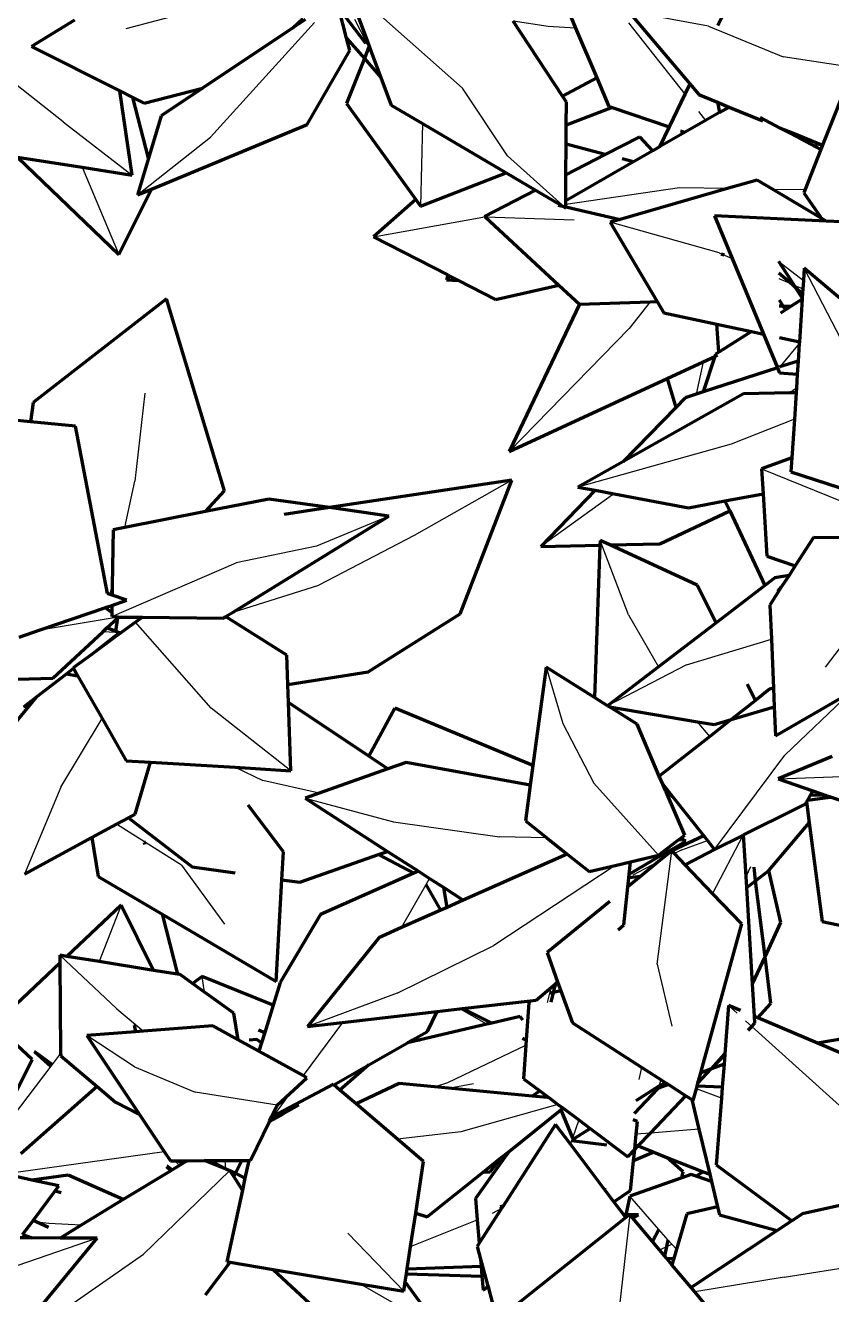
# Model space of a CAD drawing. Header units: millimetres. Extents: x 4307 to 31003, y 2809 to 20009.
# Drawn here: x 6958.9 to 7031.4, y 8027 to 8141 of the extents above; entities that cross this region are included whole.
import ezdxf

# ---------------------------------------------------------------- set-up
doc = ezdxf.new("R2010")
doc.units = ezdxf.units.MM
doc.layers.add('ProfileEdges', color=7, linetype='Continuous')

msp = doc.modelspace()

# ---------------------------------------------------------------- linework, layer by layer
for p, q in [((6988.26, 8144.18), (6998.16, 8135.38)), ((6976.08, 8142.87), (6967.88, 8140.69)), ((7020.28, 8140.93), (7013.08, 8142.25)), ((6975.51, 8130.98), (6984.84, 8141.26)), ((6989.54, 8139.5), (6988.49, 8141.54)), ((7005.86, 8140.9), (7002.71, 8141.38)), ((7013.08, 8141.23), (7018.16, 8134.82)), ((7008.33, 8140.77), (7005.86, 8140.9)), ((7020.28, 8140.93), (7027.01, 8138.2)), ((6989.75, 8139.08), (6989.54, 8139.5)), ((6989.93, 8138.74), (6989.75, 8139.08)), ((7039.94, 8136.2), (7027.01, 8138.2)), ((6962.26, 8132.36), (6957.96, 8135.74)), ((7002.2, 8129.3), (6998.16, 8135.38)), ((7019.38, 8133.28), (7020.02, 8132.46)), ((6962.26, 8132.36), (6968.46, 8127.56)), ((6994.55, 8132.2), (6994.38, 8124.78)), ((6968.95, 8125.79), (6975.51, 8130.98)), ((7027.74, 8131.26), (7027.84, 8131.35)), ((7030.51, 8130.16), (7029.49, 8130.34)), ((7002.2, 8129.3), (7007.45, 8124.6)), ((6963.95, 8128.27), (6967.25, 8120.42)), ((7007.45, 8124.96), (7017.67, 8126.45)), ((7017.67, 8126.45), (7022.08, 8126.38)), ((7026.03, 8126.31), (7028.96, 8126.27)), ((7006.77, 8124.86), (7006.97, 8124.89)), ((6990.15, 8122.01), (6999.99, 8123.78)), ((7000.2, 8123.8), (6999.99, 8123.78)), ((7000.2, 8123.8), (7008.2, 8123.54)), ((7021.24, 8120.57), (7011.43, 8123.32)), ((7021.24, 8120.57), (7021.57, 8120.43)), ((7021.57, 8120.43), (7022.42, 8120.07)), ((7026.61, 8119.79), (7028.81, 8118.08)), ((6996.73, 8118.15), (6997.15, 8118.43)), ((7026.62, 8118.26), (7027.79, 8117.75)), ((7035.74, 8105.97), (7028.88, 8119.2)), ((7027.79, 8117.75), (7027.97, 8117.68)), ((7027.97, 8117.68), (7028.76, 8117.33)), ((7015.03, 8116.17), (7013.14, 8113.77)), ((7013.14, 8113.77), (7002.37, 8102.73)), ((7028.44, 8112.44), (7026.7, 8110.32)), ((7019.79, 8110.77), (7019.18, 8107.88)), ((6969.59, 8107.98), (6968.71, 8100.07)), ((7028.18, 8108.41), (7027.58, 8107.99)), ((7028, 8105.62), (7022.33, 8103.37)), ((7022.33, 8103.37), (7008.54, 8099.52)), ((7025.06, 8101.16), (7033.41, 8097.77)), ((6967.8, 8095.91), (6968.71, 8100.07)), ((7002.59, 8100.16), (6993.8, 8095.17)), ((7011.65, 8098.84), (7005.19, 8094.19)), ((7011.65, 8098.84), (7011.81, 8098.92)), ((6991.53, 8096.92), (6985.02, 8094.21)), ((6985.02, 8094.21), (6977.8, 8092.71)), ((6993.8, 8095.17), (6985.24, 8090.7)), ((7013.08, 8088.04), (7010.53, 8094.74)), ((6966.62, 8087.89), (6977.8, 8092.71)), ((6966.49, 8089.88), (6966.66, 8090.68)), ((6977.54, 8088.29), (6985.24, 8090.7)), ((6966.2, 8088.55), (6966.25, 8088.77)), ((6960.17, 8086.69), (6967.2, 8087.88)), ((6975.57, 8079.67), (6968.77, 8087.4)), ((7013.08, 8088.04), (7015.78, 8083.39)), ((7030.8, 8083.34), (7034.51, 8088.24)), ((6966.96, 8086.45), (6965.81, 8086.52)), ((6967.31, 8086.43), (6966.96, 8086.45)), ((7018.29, 8083.54), (7025.94, 8085.86)), ((7005.68, 8083.34), (7007.17, 8078.27)), ((7018.29, 8083.54), (7011.21, 8079.88)), ((7027.14, 8075.45), (7033.04, 8081.08)), ((6982.73, 8074.04), (6975.57, 8079.67)), ((6962.03, 8072.56), (6965.76, 8078.72)), ((7007.17, 8078.27), (7009.98, 8072.92)), ((7020.4, 8077.12), (7019.3, 8078.43)), ((7020.82, 8066.97), (7027.14, 8075.45)), ((6977.71, 8074.35), (6980.21, 8073.16)), ((7026.54, 8073.31), (7038.17, 8073.74)), ((6962.03, 8072.56), (6958.77, 8064.74)), ((6985.28, 8072.01), (6980.21, 8073.16)), ((7015.8, 8066.46), (7009.98, 8072.92)), ((6984, 8071.56), (6991.96, 8069.46)), ((7030.74, 8071.56), (7031.17, 8071.72)), ((7028.13, 8070.63), (7029.13, 8070.99)), ((6969.65, 8067.59), (6967.06, 8069.23)), ((6991.96, 8069.46), (7001.5, 8068.1)), ((7005.74, 8068), (7001.5, 8068.1)), ((7023.36, 8068.23), (7020.64, 8063.02)), ((6972.89, 8065.54), (6969.65, 8067.59)), ((7015.68, 8056.66), (7016.98, 8066.83)), ((7017.87, 8066.93), (7017.22, 8066.59)), ((7018.23, 8067.71), (7017.46, 8067.73)), ((7017.87, 8066.93), (7020.19, 8067.76)), ((7015.77, 8065.85), (7013.49, 8064.66)), ((6972.89, 8065.54), (6976.75, 8060.24)), ((7011.89, 8065.53), (7000.98, 8058.34)), ((7023.66, 8064.53), (7024.1, 8065.43)), ((6992.69, 8059.94), (6994.9, 8063.82)), ((6994.9, 8063.82), (6995.2, 8064.35)), ((6967.47, 8061.95), (6965.5, 8056.89)), ((6992.3, 8054.05), (7000.98, 8058.34)), ((6967.09, 8052.64), (6961.94, 8057.46)), ((7015.68, 8056.66), (7016.99, 8051.09)), ((6974.95, 8054.15), (6974.74, 8055.54)), ((7006.02, 8054.05), (7006.16, 8054.6)), ((6992.3, 8054.05), (6984.22, 8051.07)), ((7005.81, 8053.22), (7006.02, 8054.05)), ((6967.09, 8052.64), (6968.75, 8051.25)), ((7000.36, 8051.26), (6997.91, 8052.64)), ((7022.85, 8052.26), (7022.08, 8052.95)), ((6968.75, 8051.25), (6969.47, 8050.64)), ((6987.37, 8051.43), (6983.82, 8046.64)), ((7024.18, 8051.06), (7023.62, 8051.56)), ((7035.31, 8041), (7024.18, 8051.06)), ((6968.66, 8047.43), (6964.39, 8050.26)), ((6962.02, 8048.79), (6961.88, 8048.47)), ((6996.84, 8046.01), (7003.87, 8049.39)), ((6961.15, 8047.5), (6955.39, 8039.93)), ((6961.25, 8047.64), (6961.15, 8047.5)), ((6961.88, 8048.47), (6961.25, 8047.64)), ((6968.66, 8047.43), (6974.12, 8045.17)), ((7014.04, 8046.28), (7014.28, 8047.37)), ((6981.51, 8044), (6974.12, 8045.17)), ((6995.63, 8045.64), (6996.84, 8046.01)), ((6996.91, 8045.52), (6999.14, 8045.93)), ((7015.79, 8045.5), (7015.86, 8045.71)), ((7015.86, 8045.71), (7016.03, 8046.25)), ((7021.44, 8044.63), (7019.19, 8045.46)), ((6982.63, 8045.03), (6981.14, 8043.01)), ((7006.73, 8044.06), (6998, 8041.6)), ((6981.14, 8043.01), (6980.84, 8042.61)), ((7008.61, 8042.66), (7008.06, 8041.02)), ((7019.41, 8041.82), (7015.06, 8041.48)), ((6998, 8041.6), (6992.31, 8040.94)), ((7007.97, 8040.77), (7007.87, 8040.47)), ((7008.06, 8041.02), (7007.97, 8040.77)), ((7015.06, 8041.48), (7013.79, 8041.38)), ((6956.96, 8037.81), (6971.34, 8039.81)), ((6972.12, 8038.21), (6971.59, 8038.6)), ((6972.28, 8038.99), (6972.71, 8038.57)), ((6976.8, 8039.02), (6976.84, 8038.28)), ((6977.25, 8038.12), (6969.48, 8030.6)), ((7015.83, 8032.82), (7013.21, 8035.8)), ((7001.67, 8034.71), (7000.82, 8034.25)), ((7013.21, 8034.16), (7012.25, 8025.73)), ((6959.88, 8033.48), (6959.49, 8033.54)), ((6960.97, 8033.34), (6959.88, 8033.48)), ((6963.88, 8033.21), (6960.97, 8033.34)), ((6993.5, 8031.29), (6999.48, 8033.68)), ((7016.66, 8031.87), (7015.83, 8032.82)), ((6965.32, 8032.03), (6955.99, 8028.84)), ((6992.88, 8027.26), (6987.84, 8032.48)), ((7016.54, 8031.28), (7016.99, 8031.5)), ((7016.99, 8031.5), (7016.66, 8031.87)), ((7017.39, 8031.04), (7016.99, 8031.5)), ((6962.86, 8026), (6969.48, 8030.6)), ((7015.88, 8030.98), (7016.54, 8031.28)), ((7027.08, 8028.53), (7034.32, 8029.67)), ((7027.08, 8028.53), (7019.04, 8027.21)), ((6989.42, 8027.67), (6988.87, 8027.93)), ((6996.13, 8023.81), (6989.42, 8027.67)), ((7000.41, 8027.83), (7000.01, 8027.35))]:
    msp.add_line(p, q)
at = {"layer": 'ProfileEdges', "lineweight": 211}
for p, q in [((6988.06, 8143.76), (6989.62, 8139.57)), ((6987.03, 8142.56), (6989.44, 8139.42)), ((6987.73, 8139.88), (6987.03, 8142.56)), ((7007.32, 8143.15), (7008.33, 8140.77)), ((7013.08, 8142.25), (7018.61, 8135.75)), ((6963.28, 8141.47), (6959.4, 8139.13)), ((6982.89, 8140.79), (6983.79, 8141.63)), ((6984.02, 8141.55), (6982.89, 8140.79)), ((7007.16, 8134.65), (7002.71, 8141.38)), ((7021.63, 8142.05), (7021.12, 8141)), ((6982.89, 8140.79), (6974.77, 8135.36)), ((6987.73, 8139.88), (6989.34, 8138.04)), ((6988.02, 8138.77), (6987.73, 8139.88)), ((7008.33, 8140.77), (7010.23, 8136.3)), ((6959.4, 8139.13), (6967.35, 8135.13)), ((6984.18, 8132.11), (6988.02, 8138.77)), ((6989.75, 8139.08), (6989.34, 8138.04)), ((6989.44, 8139.42), (6989.54, 8139.5)), ((6989.54, 8139.5), (6989.62, 8139.57)), ((6989.62, 8139.57), (6989.78, 8139.14)), ((6989.78, 8139.14), (6989.75, 8139.08)), ((6989.78, 8139.14), (6989.93, 8138.74)), ((6989.93, 8138.74), (6990.83, 8136.32)), ((6989.34, 8138.04), (6987.72, 8133.99)), ((6989.34, 8138.04), (6990.83, 8136.32)), ((7033.26, 8137.07), (7030.54, 8130.24)), ((6969.54, 8134.03), (6974.77, 8135.36)), ((6974.77, 8135.36), (6971.07, 8132.88)), ((6990.83, 8136.32), (6991.75, 8133.85)), ((7007.16, 8134.65), (7010.23, 8136.3)), ((7010.23, 8136.3), (7011.32, 8133.72)), ((7018.61, 8135.75), (7018.16, 8134.82)), ((7018.61, 8135.75), (7019.41, 8134.8)), ((6968.46, 8127.56), (6967.35, 8135.13)), ((6967.35, 8135.13), (6968.53, 8134.54)), ((6969.94, 8129.09), (6968.53, 8134.54)), ((6968.53, 8134.54), (6969.54, 8134.03)), ((7007.5, 8134.12), (7007.16, 8134.65)), ((7007.49, 8132.05), (7007.5, 8134.12)), ((7018.16, 8134.82), (7016.75, 8131.89)), ((7019.41, 8134.8), (7021.08, 8134.12)), ((7021.08, 8134.12), (7021.28, 8133.18)), ((7021.08, 8134.12), (7022.15, 8133.68)), ((6987.72, 8133.99), (6993.96, 8125.37)), ((6991.75, 8133.85), (6994.55, 8132.2)), ((7011.61, 8133.63), (7007.49, 8132.05)), ((7011.32, 8133.72), (7011.61, 8133.63)), ((7011.61, 8133.63), (7016.75, 8131.89)), ((7021.28, 8133.18), (7020.02, 8132.46)), ((7022.15, 8133.68), (7021.28, 8133.18)), ((7022.15, 8133.68), (7025.18, 8132.43)), ((6971.07, 8132.88), (6969.94, 8129.09)), ((6970.21, 8126.31), (6984.18, 8132.11)), ((6994.55, 8132.2), (7002.08, 8127.76)), ((7007.48, 8130.34), (7007.49, 8132.05)), ((7016.75, 8131.89), (7015.89, 8130.09)), ((7020.02, 8132.46), (7018.18, 8131.41)), ((7026.67, 8131.82), (7024.92, 8132.75)), ((7014.11, 8131.01), (7011, 8129.42)), ((7015.29, 8129.74), (7014.11, 8131.01)), ((7018.18, 8131.41), (7015.89, 8130.09)), ((7017.76, 8131.55), (7018.18, 8131.41)), ((7026.67, 8131.82), (7027.84, 8131.35)), ((7027.74, 8131.26), (7026.67, 8131.82)), ((7029.49, 8130.34), (7027.74, 8131.26)), ((7027.84, 8131.35), (7030.54, 8130.24)), ((7007.46, 8127.6), (7007.48, 8130.34)), ((7011, 8129.42), (7007.48, 8130.34)), ((7015.29, 8129.74), (7013.55, 8128.75)), ((7015.89, 8130.09), (7015.29, 8129.74)), ((7030.39, 8129.86), (7028.96, 8126.27)), ((7030.39, 8129.86), (7029.49, 8130.34)), ((7030.51, 8130.16), (7030.39, 8129.86)), ((7030.54, 8130.24), (7030.51, 8130.16)), ((6958.15, 8129.17), (6967.25, 8120.42)), ((6958.15, 8129.17), (6963.95, 8128.27)), ((6969.94, 8129.09), (6968.95, 8125.79)), ((7013.55, 8128.75), (7007.45, 8125.25)), ((7011, 8129.42), (7007.46, 8127.6)), ((7013.55, 8128.75), (7012.53, 8129.02)), ((6963.95, 8128.27), (6968.46, 8127.56)), ((6994.38, 8124.78), (7002.08, 8127.76)), ((7002.08, 8127.76), (7004.73, 8126.2)), ((7007.45, 8125.25), (7007.46, 8127.6)), ((6967.25, 8120.42), (6970.21, 8126.31)), ((6968.95, 8125.79), (6970.21, 8126.31)), ((7004.73, 8126.2), (7000.15, 8123.85)), ((7004.73, 8126.2), (7006.9, 8124.93)), ((7022.08, 8126.38), (7012.33, 8123.58)), ((7024.67, 8127.12), (7022.08, 8126.38)), ((7026.03, 8126.31), (7024.67, 8127.12)), ((7030.27, 8123.77), (7026.03, 8126.31)), ((7028.96, 8126.27), (7028.85, 8125.98)), ((6993.96, 8125.37), (6990.15, 8122.01)), ((6993.96, 8125.37), (6994.38, 8124.78)), ((7007.45, 8124.96), (7007.45, 8125.25)), ((7028.85, 8125.98), (7030.34, 8123.8)), ((7000.15, 8123.85), (7000.2, 8123.8)), ((7006.9, 8124.93), (7006.77, 8124.86)), ((7006.77, 8124.86), (7007.18, 8124.76)), ((7006.9, 8124.93), (7006.97, 8124.89)), ((7006.97, 8124.89), (7007.18, 8124.76)), ((7007.18, 8124.76), (7007.45, 8124.6)), ((7007.45, 8124.7), (7007.45, 8124.96)), ((7007.45, 8124.7), (7012.33, 8123.58)), ((7007.45, 8124.6), (7007.45, 8124.7)), ((7030.87, 8123.42), (7020.83, 8123.89)), ((7020.83, 8123.89), (7022.42, 8120.07)), ((7000.2, 8123.8), (7006.83, 8117.66)), ((7012.33, 8123.58), (7011.43, 8123.32)), ((7011.43, 8123.32), (7015.68, 8116.2)), ((7030.27, 8123.77), (7030.34, 8123.8)), ((7030.42, 8123.68), (7030.27, 8123.77)), ((7030.34, 8123.8), (7030.42, 8123.68)), ((7030.87, 8123.42), (7030.42, 8123.68)), ((7035.58, 8123.2), (7030.87, 8123.42)), ((6990.15, 8122.01), (6996.85, 8118.59)), ((7021.53, 8120.29), (7021.57, 8120.43)), ((7021.57, 8120.43), (7021.62, 8120.58)), ((7022.42, 8120.07), (7025.23, 8113.28)), ((7027.97, 8117.68), (7026.61, 8119.79)), ((6996.85, 8118.59), (6996.73, 8118.15)), ((6996.73, 8118.15), (6997.8, 8118.1)), ((6996.85, 8118.59), (6997.15, 8118.43)), ((6997.15, 8118.43), (6997.8, 8118.1)), ((7026.61, 8118.78), (7027.79, 8117.75)), ((7028.88, 8119.2), (7028.81, 8118.08)), ((7036.78, 8112.51), (7028.88, 8119.2)), ((6997.8, 8118.1), (7001.14, 8116.39)), ((7001.14, 8116.39), (7006.83, 8117.66)), ((7006.83, 8117.66), (7008.69, 8115.95)), ((7027.79, 8117.75), (7028.08, 8117.49)), ((7028.08, 8117.49), (7027.97, 8117.68)), ((7028.71, 8116.52), (7028.08, 8117.49)), ((7028.08, 8117.49), (7028.74, 8116.92)), ((7028.76, 8117.33), (7028.74, 8116.92)), ((7028.81, 8118.08), (7028.76, 8117.33)), ((6971.53, 8116.45), (6959.55, 8107.13)), ((6976.76, 8099.19), (6971.53, 8116.45)), ((7008.69, 8115.95), (7002.37, 8102.73)), ((7008.69, 8115.95), (7015.03, 8116.17)), ((7015.03, 8116.17), (7015.68, 8116.2)), ((7015.68, 8116.2), (7016.27, 8115.19)), ((7026.63, 8116.35), (7026.97, 8115.81)), ((7028.7, 8116.41), (7027.72, 8115.79)), ((7028.7, 8116.41), (7028.45, 8112.59)), ((7028.71, 8116.52), (7028.7, 8116.41)), ((7028.74, 8116.92), (7028.71, 8116.52)), ((7016.27, 8115.19), (7021.04, 8114.17)), ((7026.64, 8115.82), (7026.97, 8115.81)), ((7027.2, 8115.46), (7026.75, 8115.17)), ((7026.97, 8115.81), (7027.2, 8115.46)), ((7026.97, 8115.81), (7027.72, 8115.79)), ((7027.72, 8115.79), (7027.2, 8115.46)), ((7021.21, 8111.66), (7021.04, 8114.17)), ((7021.04, 8114.17), (7024.14, 8113.51)), ((7024.14, 8113.51), (7021.21, 8111.66)), ((7024.14, 8113.51), (7025.23, 8113.28)), ((7025.23, 8113.28), (7026.49, 8110.25)), ((7026.66, 8112.98), (7028.45, 8112.59)), ((7028.45, 8112.59), (7028.44, 8112.44)), ((7020.92, 8111.48), (7020.85, 8111.27)), ((7020.85, 8111.27), (7021.09, 8111.38)), ((7021.21, 8111.66), (7020.92, 8111.48)), ((7028.44, 8112.44), (7028.34, 8110.85)), ((7016.56, 8109.29), (7019.79, 8110.77)), ((7020.85, 8111.27), (7019.79, 8108.08)), ((7019.79, 8110.77), (7020.85, 8111.27)), ((7026.49, 8110.25), (7019.79, 8108.08)), ((7026.49, 8110.25), (7026.68, 8109.78)), ((7026.7, 8110.32), (7026.68, 8110.31)), ((7028.34, 8110.85), (7026.7, 8110.32)), ((7028.34, 8110.85), (7028.26, 8109.68)), ((7002.37, 8102.73), (7016.56, 8109.29)), ((7016.56, 8109.29), (7017.33, 8106.68)), ((7026.68, 8109.78), (7028.26, 8109.68)), ((7028.26, 8109.68), (7028.18, 8108.41)), ((7023.43, 8107.92), (7012.59, 8101.81)), ((7019.18, 8107.88), (7018.19, 8107.56)), ((7019.79, 8108.08), (7019.18, 8107.88)), ((7027.58, 8107.99), (7023.43, 8107.92)), ((7028.16, 8108.01), (7027.58, 8107.99)), ((7028.16, 8108.01), (7028, 8105.62)), ((7028.18, 8108.41), (7028.16, 8108.01)), ((6959.55, 8107.13), (6959.33, 8105.4)), ((7018.19, 8107.56), (7017.33, 8106.68)), ((6959.33, 8105.4), (6946.37, 8106.64)), ((7017.33, 8106.68), (7012.59, 8101.81)), ((7028, 8105.62), (7027.78, 8102.16)), ((6963.37, 8105.01), (6959.33, 8105.4)), ((6966.25, 8089.97), (6963.37, 8105.01)), ((7012.59, 8101.81), (7008.54, 8099.52)), ((7027.78, 8102.16), (7025.06, 8101.16)), ((7025.06, 8101.16), (7025.19, 8098.92)), ((7027.78, 8102.16), (7027.69, 8100.91)), ((7002.59, 8100.16), (6986.2, 8097.68)), ((6997.95, 8088.13), (7002.59, 8100.16)), ((7027.69, 8100.91), (7036.35, 8098.07)), ((6975.05, 8097.33), (6976.76, 8099.19)), ((7010.09, 8099.24), (7005.19, 8094.19)), ((7008.54, 8099.52), (7010.09, 8099.24)), ((7010.09, 8099.24), (7011.81, 8098.92)), ((7011.81, 8098.92), (7018.47, 8097.67)), ((7021.76, 8098.28), (7025.19, 8098.92)), ((7025.19, 8098.92), (7025.52, 8093.33)), ((6980.75, 8098.44), (6975.05, 8097.33)), ((6986.2, 8097.68), (6980.75, 8098.44)), ((6986.2, 8097.68), (6982.14, 8097.06)), ((6991.53, 8096.92), (6986.2, 8097.68)), ((7018.47, 8097.67), (7021.76, 8098.28)), ((7021.76, 8098.28), (7022.19, 8097.38)), ((6975.05, 8097.33), (6967.8, 8095.91)), ((6977.54, 8088.29), (6991.53, 8096.92)), ((7015.9, 8094.44), (7022.19, 8097.38)), ((7022.19, 8097.38), (7025.34, 8090.67)), ((6966.75, 8095.7), (6966.66, 8090.68)), ((6967.8, 8095.91), (6966.75, 8095.7)), ((7005.19, 8094.19), (7010.51, 8094.31)), ((7010.51, 8094.31), (7010.03, 8080.62)), ((7010.53, 8094.74), (7010.51, 8094.31)), ((7011.4, 8094.33), (7010.53, 8094.74)), ((7011.4, 8094.33), (7015.9, 8094.44)), ((7019.25, 8090.71), (7011.4, 8094.33)), ((7029.71, 8095), (7028.08, 8092.46)), ((7033.77, 8094.96), (7029.71, 8095)), ((7025.52, 8093.33), (7028.08, 8092.46)), ((7028.08, 8092.46), (7027.52, 8091.59)), ((7026.26, 8091.37), (7025.34, 8090.67)), ((7027.52, 8091.59), (7026.26, 8091.37)), ((7027.52, 8091.59), (7026.83, 8090.52)), ((6966.49, 8089.88), (6966.25, 8089.97)), ((6966.65, 8089.83), (6966.49, 8089.88)), ((6966.66, 8090.68), (6966.65, 8089.83)), ((6967.99, 8089.36), (6966.65, 8089.83)), ((7020.96, 8087.33), (7019.25, 8090.71)), ((7025.34, 8090.67), (7020.96, 8087.33)), ((7026.83, 8090.52), (7025.8, 8088.92)), ((7026.52, 8090.16), (7026.83, 8090.52)), ((6960.17, 8086.69), (6966.01, 8088.69)), ((6966.01, 8088.69), (6966.25, 8088.77)), ((6966.2, 8088.55), (6966.01, 8088.69)), ((6966.62, 8088.27), (6966.2, 8088.55)), ((6966.25, 8088.77), (6966.63, 8088.9)), ((6966.63, 8088.9), (6966.62, 8088.27)), ((6966.63, 8088.9), (6967.99, 8089.36)), ((7025.8, 8088.92), (7025.94, 8085.86)), ((6966.18, 8086.87), (6967.18, 8087.79)), ((6966.62, 8088.27), (6966.62, 8087.89)), ((6966.62, 8087.89), (6967.2, 8087.88)), ((6968.77, 8087.4), (6966.89, 8086.03)), ((6966.98, 8086.56), (6967.18, 8087.79)), ((6967.18, 8087.79), (6967.25, 8087.85)), ((6967.25, 8087.85), (6967.2, 8087.88)), ((6967.25, 8087.85), (6969.38, 8087.85)), ((6969.38, 8087.85), (6968.77, 8087.4)), ((6969.38, 8087.85), (6976.69, 8087.76)), ((6976.69, 8087.76), (6976.86, 8087.89)), ((6976.86, 8087.89), (6977.54, 8088.29)), ((6982.38, 8084.43), (6976.86, 8087.89)), ((6989.68, 8082.94), (6997.95, 8088.13)), ((6958.29, 8086.05), (6960.17, 8086.69)), ((6961.31, 8082.35), (6965.81, 8086.52)), ((6965.81, 8086.52), (6966.18, 8086.87)), ((6966.98, 8086.56), (6966.18, 8086.87)), ((6966.91, 8086.12), (6967.31, 8086.43)), ((6966.96, 8086.45), (6966.98, 8086.56)), ((6967.31, 8086.43), (6966.98, 8086.56)), ((7020.96, 8087.33), (7015.78, 8083.39)), ((6964.76, 8084.46), (6966.91, 8086.12)), ((6966.89, 8086.03), (6964.76, 8084.46)), ((6966.89, 8086.03), (6966.91, 8086.12)), ((7025.94, 8085.86), (7026.13, 8081.46)), ((6964.76, 8084.46), (6963.16, 8083.28)), ((6982.47, 8081.78), (6982.38, 8084.43)), ((6962.51, 8082.72), (6963.12, 8083.19)), ((6963.12, 8083.19), (6963.18, 8083.24)), ((6963.12, 8083.19), (6963.25, 8083.13)), ((6963.16, 8083.28), (6963.18, 8083.24)), ((6963.18, 8083.24), (6963.25, 8083.13)), ((6963.25, 8083.13), (6963.58, 8082.54)), ((6982.47, 8081.78), (6989.68, 8082.94)), ((7005.68, 8083.34), (7004.49, 8074.52)), ((7010.03, 8080.62), (7005.68, 8083.34)), ((7015.78, 8083.39), (7011.21, 8079.88)), ((6947.78, 8081.97), (6961.31, 8082.35)), ((6959.84, 8080.65), (6962.51, 8082.72)), ((6963.58, 8082.54), (6962.51, 8082.72)), ((6963.58, 8082.54), (6965.76, 8078.72)), ((6982.53, 8080.16), (6982.47, 8081.78)), ((7024.5, 8080.35), (7023.75, 8081.83)), ((6958.71, 8079.78), (6959.84, 8080.65)), ((6959.84, 8080.65), (6959.13, 8079.8)), ((7011.21, 8079.88), (7010.03, 8080.62)), ((7025.78, 8081.36), (7024.5, 8080.35)), ((7026.13, 8081.46), (7025.78, 8081.36)), ((7026.13, 8081.46), (7026.2, 8079.79)), ((7026.31, 8077.18), (7033.04, 8081.08)), ((6959.13, 8079.8), (6956.8, 8076.98)), ((6959.13, 8079.8), (6958.71, 8079.78)), ((6989.75, 8075.34), (6982.53, 8080.16)), ((6982.73, 8074.04), (6982.53, 8080.16)), ((6992.07, 8079.66), (6989.75, 8075.34)), ((7004.49, 8074.52), (6992.07, 8079.66)), ((7011.38, 8079.77), (7011.21, 8079.88)), ((7011.38, 8079.77), (7019.3, 8078.43)), ((7013.86, 8078.22), (7011.38, 8079.77)), ((7024.5, 8080.35), (7022.31, 8078.63)), ((7022.31, 8078.63), (7026.2, 8079.79)), ((7026.2, 8079.79), (7026.31, 8077.18)), ((6965.76, 8078.72), (6967.92, 8074.94)), ((7019.3, 8078.43), (7020.8, 8078.18)), ((7022.31, 8078.63), (7020.4, 8077.12)), ((7020.8, 8078.18), (7022.31, 8078.63)), ((7015.86, 8073.55), (7013.86, 8078.22)), ((7020.4, 8077.12), (7015.86, 8073.55)), ((6967.92, 8074.94), (6970.12, 8074.81)), ((6991.46, 8074.2), (6989.75, 8075.34)), ((7031.4, 8075.32), (7026.54, 8073.31)), ((6968.72, 8070.14), (6970.12, 8074.81)), ((6970.12, 8074.81), (6977.71, 8074.35)), ((6977.71, 8074.35), (6982.73, 8074.04)), ((6991.46, 8074.2), (6985.28, 8072.01)), ((6993.1, 8074.78), (6991.46, 8074.2)), ((7004.25, 8072.73), (6993.1, 8074.78)), ((7004.49, 8074.52), (7004.25, 8072.73)), ((7004.25, 8072.73), (7003.82, 8069.53)), ((7016.18, 8072.82), (7015.86, 8073.55)), ((7016.18, 8072.82), (7017.04, 8071.73)), ((7016.42, 8072.26), (7016.18, 8072.82)), ((7026.54, 8073.31), (7029.67, 8072.23)), ((6985.28, 8072.01), (6984, 8071.56)), ((6984, 8071.56), (6991.41, 8066.79)), ((7016.42, 8072.26), (7016.57, 8072.13)), ((7016.47, 8072.13), (7016.42, 8072.26)), ((7016.57, 8072.13), (7016.47, 8072.13)), ((7018.14, 8068.24), (7016.47, 8072.13)), ((7016.57, 8072.13), (7017.04, 8071.73)), ((7017.04, 8071.73), (7019.85, 8068.19)), ((7029.19, 8071.37), (7029.46, 8071.85)), ((7030.74, 8071.56), (7029.19, 8071.37)), ((7029.46, 8071.85), (7029.67, 8072.23)), ((7030.87, 8071.82), (7029.46, 8071.85)), ((7029.67, 8072.23), (7030.87, 8071.82)), ((7031.27, 8071.63), (7030.74, 8071.56)), ((7030.87, 8071.82), (7031.17, 8071.72)), ((7031.17, 8071.72), (7031.3, 8071.67)), ((7031.27, 8071.63), (7031.3, 8071.67)), ((7031.3, 8071.67), (7042.69, 8067.77)), ((6982.07, 8066.74), (6978.9, 8070.94)), ((7023.44, 8068.27), (7028.13, 8070.63)), ((7028.13, 8070.63), (7029.02, 8071.07)), ((7029.02, 8071.07), (7029.1, 8071.21)), ((7029.1, 8071.21), (7029.19, 8071.37)), ((7029.1, 8071.21), (7029.13, 8070.99)), ((7029.13, 8070.99), (7029.34, 8069.36)), ((6964.84, 8068.03), (6967.06, 8069.23)), ((6967.06, 8069.23), (6968.14, 8069.82)), ((6968.14, 8069.82), (6968.72, 8070.14)), ((6968.14, 8069.82), (6973.84, 8065.41)), ((7003.82, 8069.53), (7005.74, 8068)), ((7025.71, 8065.07), (7029.34, 8069.36)), ((7029.34, 8069.36), (7030.5, 8060.49)), ((6958.77, 8064.74), (6964.84, 8068.03)), ((6964.84, 8068.03), (6965.41, 8064.54)), ((7005.74, 8068), (7007.57, 8066.54)), ((7019.85, 8068.19), (7016.98, 8066.83)), ((7017.46, 8067.73), (7017.8, 8067.98)), ((7017.8, 8067.98), (7018.14, 8068.24)), ((7018.23, 8067.71), (7017.8, 8067.98)), ((7019.85, 8068.19), (7020.19, 8067.76)), ((7020.82, 8066.97), (7023.36, 8068.23)), ((7023.36, 8068.23), (7023.44, 8068.27)), ((7023.66, 8064.53), (7023.44, 8068.27)), ((6969.65, 8067.59), (6969.53, 8067.58)), ((6969.53, 8067.58), (6969.57, 8067.4)), ((7016.98, 8066.83), (7015.77, 8065.85)), ((7015.8, 8066.46), (7017.46, 8067.73)), ((7016.1, 8066.47), (7018.23, 8067.71)), ((7016.98, 8066.83), (7016.1, 8066.47)), ((7017.22, 8066.59), (7016.98, 8066.83)), ((7020.82, 8066.97), (7018.19, 8065.57)), ((7020.19, 8067.76), (7020.82, 8066.97)), ((6981.93, 8064.25), (6982.07, 8066.74)), ((6983.52, 8064.02), (6990.62, 8066.52)), ((6990.62, 8066.52), (6991.41, 8066.79)), ((6993.79, 8064.83), (6990.62, 8066.52)), ((6991.41, 8066.79), (6994.19, 8065.01)), ((7007.57, 8066.54), (6998.23, 8062.4)), ((7007.57, 8066.54), (7009.55, 8064.97)), ((7011.89, 8065.53), (7013.26, 8065.85)), ((7013.15, 8064.74), (7016.1, 8066.47)), ((7013.15, 8064.74), (7013.26, 8065.85)), ((7013.26, 8065.85), (7015.8, 8066.46)), ((7015.77, 8065.85), (7014.17, 8064.54)), ((7018.19, 8065.57), (7017.22, 8066.59)), ((6965.41, 8064.54), (6971.16, 8061.15)), ((6973.84, 8065.41), (6977.71, 8064.85)), ((6993.79, 8064.83), (6985.4, 8061.11)), ((6994.19, 8065.01), (6993.79, 8064.83)), ((6994.19, 8065.01), (6995.2, 8064.35)), ((7009.55, 8064.97), (7011.89, 8065.53)), ((7014.17, 8064.54), (7013.03, 8063.61)), ((7013.11, 8064.41), (7013.15, 8064.74)), ((7014.17, 8064.54), (7013.11, 8064.41)), ((7020.64, 8063.02), (7018.19, 8065.57)), ((7024.52, 8064.16), (7024.38, 8065.36)), ((7024.52, 8064.16), (7025.69, 8065.04)), ((7025.69, 8065.04), (7025.71, 8065.07)), ((7026.78, 8060.4), (7025.71, 8065.07)), ((6981.42, 8055.11), (6981.93, 8064.25)), ((6981.93, 8064.25), (6983.52, 8064.02)), ((6996.2, 8061.5), (6994.9, 8063.82)), ((6995.2, 8064.35), (6996.47, 8063.54)), ((6996.79, 8061.76), (6996.47, 8063.54)), ((6996.47, 8063.54), (6998.23, 8062.4)), ((7012.67, 8060.18), (7013.03, 8063.61)), ((7013.03, 8063.61), (7013.11, 8064.41)), ((7023.72, 8063.55), (7023.66, 8064.53)), ((7023.72, 8063.55), (7024.52, 8064.16)), ((7024.25, 8054.88), (7023.72, 8063.55)), ((7025.37, 8057.31), (7024.52, 8064.16)), ((6998.23, 8062.4), (6996.79, 8061.76)), ((7011.4, 8062.28), (7005.77, 8057.7)), ((7023.27, 8060.27), (7020.64, 8063.02)), ((6967.47, 8061.95), (6962.58, 8057.36)), ((6970.38, 8056.1), (6967.47, 8061.95)), ((6971.16, 8061.15), (6972.54, 8055.75)), ((6971.16, 8061.15), (6981.42, 8055.11)), ((6996.2, 8061.5), (6992.69, 8059.94)), ((6996.79, 8061.76), (6996.2, 8061.5)), ((6985.4, 8061.11), (6981.77, 8055)), ((7012.16, 8059.74), (7012.67, 8060.18)), ((7019.98, 8048.33), (7023.27, 8060.27)), ((7025.37, 8057.31), (7026.78, 8060.4)), ((7030.5, 8060.49), (7038.2, 8058.88)), ((6990.63, 8059.03), (6984.22, 8051.07)), ((6992.69, 8059.94), (6990.63, 8059.03)), ((6961.95, 8056.76), (6956.32, 8051.46)), ((6961.94, 8057.46), (6961.95, 8056.76)), ((6962.58, 8057.36), (6961.94, 8057.46)), ((6961.95, 8056.76), (6962.02, 8048.79)), ((6965.5, 8056.89), (6962.58, 8057.36)), ((6970.38, 8056.1), (6965.5, 8056.89)), ((7005.77, 8057.7), (7006.71, 8055.07)), ((7024.25, 8054.88), (7025.37, 8057.31)), ((7025.88, 8053.11), (7025.37, 8057.31)), ((6972.54, 8055.75), (6970.38, 8056.1)), ((6972.76, 8055.72), (6972.54, 8055.75)), ((6973.87, 8054.92), (6972.76, 8055.72)), ((6974.74, 8055.54), (6973.87, 8054.92)), ((6981.14, 8052.97), (6974.74, 8055.54)), ((6974.95, 8054.15), (6973.87, 8054.92)), ((6981.77, 8055), (6981.14, 8052.97)), ((7004.8, 8053.43), (7006.16, 8054.6)), ((7006.16, 8054.6), (7006.55, 8054.93)), ((7006.34, 8054.12), (7006.55, 8054.93)), ((7006.55, 8054.93), (7006.71, 8055.07)), ((7006.71, 8055.07), (7007.01, 8054.25)), ((7024.43, 8051.96), (7024.25, 8054.88)), ((6977.59, 8052.26), (6974.95, 8054.15)), ((6998.15, 8052.67), (7004.28, 8053.37)), ((7004.13, 8053.18), (7003.9, 8049.86)), ((7004.28, 8053.37), (7004.13, 8053.18)), ((7004.28, 8053.37), (7004.8, 8053.43)), ((7006.34, 8054.12), (7006.02, 8054.05)), ((7006.12, 8053.23), (7006.34, 8054.12)), ((7007.01, 8054.25), (7006.34, 8054.12)), ((7007.01, 8054.25), (7008.05, 8051.39)), ((6977.98, 8049.87), (6977.59, 8052.26)), ((6981.14, 8052.97), (6980.38, 8050.51)), ((6987.37, 8051.43), (6995.89, 8052.41)), ((6995, 8050.6), (6995.89, 8052.41)), ((6995.89, 8052.41), (6997.91, 8052.64)), ((6997.91, 8052.64), (6998.15, 8052.67)), ((6998.15, 8052.67), (7000.81, 8051.36)), ((7022.08, 8052.95), (7021.75, 8048.59)), ((7023.15, 8052.5), (7022.08, 8052.95)), ((7024.71, 8051.83), (7025.88, 8053.11)), ((6959.47, 8048.08), (6956.25, 8051.05)), ((6968.75, 8051.25), (6968.64, 8051.17)), ((6968.64, 8051.17), (6968.77, 8050.59)), ((6975.72, 8051.11), (6969.47, 8050.64)), ((6977.98, 8049.87), (6975.72, 8051.11)), ((6984.22, 8051.07), (6987.37, 8051.43)), ((7000.36, 8051.26), (6994.34, 8049.85)), ((7000.81, 8051.36), (7000.36, 8051.26)), ((7003.36, 8051.96), (7000.81, 8051.36)), ((7003.6, 8051.62), (7003.36, 8051.96)), ((7008.05, 8051.39), (7014.28, 8047.37)), ((7023.85, 8050.72), (7024.18, 8051.06)), ((7024.18, 8051.06), (7024.46, 8051.36)), ((7024.46, 8051.36), (7024.43, 8051.96)), ((7024.71, 8051.83), (7024.43, 8051.96)), ((7030.07, 8049.56), (7024.71, 8051.83)), ((6968.77, 8050.59), (6964.39, 8050.26)), ((6964.39, 8050.26), (6969.11, 8043.16)), ((6969.47, 8050.64), (6968.77, 8050.59)), ((6979.86, 8048.83), (6977.98, 8049.87)), ((6979.67, 8049.9), (6978.97, 8049.82)), ((6980.1, 8049.6), (6979.67, 8049.9)), ((6979.81, 8050.77), (6980.38, 8050.51)), ((6980.38, 8050.51), (6980.1, 8049.6)), ((6994.34, 8049.85), (6993.23, 8049.6)), ((6993.23, 8049.6), (6993.67, 8049.85)), ((6993.67, 8049.85), (6995, 8050.6)), ((6993.67, 8049.85), (6994.34, 8049.85)), ((7003.56, 8050.02), (7003.9, 8049.86)), ((7003.9, 8049.86), (7003.87, 8049.39)), ((7032.55, 8049.98), (7030.07, 8049.56)), ((6959.65, 8048.8), (6959.72, 8048.79)), ((6961.25, 8047.64), (6959.72, 8048.79)), ((6959.72, 8048.79), (6961.15, 8047.5)), ((6962.02, 8048.79), (6962.03, 8048.41)), ((6980.1, 8049.6), (6979.86, 8048.83)), ((6983.82, 8046.64), (6979.86, 8048.83)), ((6989.75, 8047.61), (6993.23, 8049.6)), ((7003.87, 8049.39), (7003.66, 8046.36)), ((7020.56, 8047.26), (7021.75, 8048.59)), ((7021.75, 8048.59), (7021.74, 8048.5)), ((7040.92, 8044.94), (7030.07, 8049.56)), ((6955.39, 8039.93), (6959.47, 8048.08)), ((6962.03, 8048.41), (6965.3, 8045.66)), ((6986.6, 8045.82), (6989.75, 8047.61)), ((6989.75, 8047.61), (6987.14, 8045.35)), ((7019.58, 8046.9), (7019.95, 8048.23)), ((7019.95, 8048.23), (7019.98, 8048.33)), ((7019.95, 8048.23), (7020.03, 8048.28)), ((7020.03, 8048.28), (7019.98, 8048.33)), ((7020.56, 8047.26), (7021.74, 8048.5)), ((7021.68, 8047.68), (7020.56, 8047.26)), ((7021.68, 8047.68), (7021.52, 8045.6)), ((7021.74, 8048.5), (7021.68, 8047.68)), ((6982.63, 8045.03), (6984.17, 8046.45)), ((6984.17, 8046.45), (6983.82, 8046.64)), ((7003.66, 8046.36), (7005.11, 8045.27)), ((7014.28, 8047.37), (7016.03, 8046.25)), ((7019.33, 8045.97), (7020.53, 8047.25)), ((7019.33, 8045.97), (7019.58, 8046.9)), ((7020.53, 8047.25), (7019.58, 8046.9)), ((7020.53, 8047.25), (7020.56, 8047.26)), ((6965.3, 8045.66), (6958.45, 8039.6)), ((6965.3, 8045.66), (6966.97, 8044.26)), ((6986.55, 8045.86), (6981.14, 8043.01)), ((6986.6, 8045.82), (6986.55, 8045.86)), ((6987.14, 8045.35), (6986.6, 8045.82)), ((6988.61, 8044.1), (6987.14, 8045.35)), ((6992.48, 8045.94), (6988.61, 8044.1)), ((6995.63, 8045.64), (6992.48, 8045.94)), ((6996.91, 8045.52), (6995.63, 8045.64)), ((7004.43, 8044.81), (6996.91, 8045.52)), ((7004.43, 8044.81), (7005.11, 8045.27)), ((7005.11, 8045.27), (7005.83, 8044.74)), ((7015.69, 8045.46), (7013.6, 8043.25)), ((7013.77, 8044.42), (7015.86, 8045.71)), ((7015.79, 8045.5), (7015.69, 8045.46)), ((7016.69, 8045.83), (7015.79, 8045.5)), ((7015.86, 8045.71), (7016.38, 8046.03)), ((7016.03, 8046.25), (7016.38, 8046.03)), ((7016.38, 8046.03), (7016.69, 8045.83)), ((7016.69, 8045.83), (7018.24, 8044.83)), ((7018.9, 8044.4), (7019.19, 8045.46)), ((7019.19, 8045.46), (7019.25, 8045.69)), ((7019.25, 8045.69), (7019.33, 8045.97)), ((7021.52, 8045.6), (7019.25, 8045.69)), ((7021.52, 8045.6), (7021.44, 8044.63)), ((6966.97, 8044.26), (6969.11, 8043.16)), ((6981.51, 8044), (6982.63, 8045.03)), ((6982.01, 8043.21), (6983.43, 8044.02)), ((6992.31, 8040.94), (6988.61, 8044.1)), ((7005.78, 8044.68), (7004.43, 8044.81)), ((7005.78, 8044.68), (7005.83, 8044.74)), ((7005.83, 8044.68), (7005.78, 8044.68)), ((7005.83, 8044.74), (7005.92, 8044.67)), ((7005.92, 8044.67), (7005.83, 8044.68)), ((7005.92, 8044.67), (7006.73, 8044.06)), ((7006.73, 8044.06), (7007.2, 8043.71)), ((7015.06, 8041.48), (7018.24, 8044.83)), ((7018.24, 8044.83), (7018.77, 8044.49)), ((7018.77, 8044.49), (7019.41, 8041.82)), ((7018.77, 8044.49), (7018.9, 8044.4)), ((7021.44, 8044.63), (7020.98, 8038.62)), ((6969.11, 8043.16), (6971.34, 8039.81)), ((6980.8, 8042.52), (6982, 8043.17)), ((6980.84, 8042.61), (6981, 8042.94)), ((6981, 8042.94), (6981.51, 8044)), ((6981.14, 8043.01), (6981, 8042.94)), ((6982, 8043.17), (6982.01, 8043.21)), ((7002.38, 8039.86), (7007.01, 8043.56)), ((7007.01, 8043.56), (7007.2, 8043.71)), ((7007.01, 8043.56), (7008.06, 8041.02)), ((7007.2, 8043.71), (7008.61, 8042.66)), ((6979.11, 8039.03), (6980.8, 8042.52)), ((6980.8, 8042.52), (6980.84, 8042.61)), ((7006.52, 8042.25), (7001.81, 8034.92)), ((7007.87, 8040.47), (7006.52, 8042.25)), ((7008.1, 8040.92), (7009.65, 8041.88)), ((7008.61, 8042.66), (7009.65, 8041.88)), ((7009.65, 8041.88), (7013.03, 8039.35)), ((7013.91, 8042.51), (7013.51, 8042.66)), ((7013.79, 8041.38), (7013.91, 8042.51)), ((7019.41, 8041.82), (7020.39, 8037.78)), ((6994.66, 8038.93), (6992.31, 8040.94)), ((7011.14, 8040.39), (7007.97, 8040.77)), ((7008.06, 8041.02), (7008.1, 8040.92)), ((7013.69, 8040.42), (7013.79, 8041.38)), ((7013.95, 8040.32), (7015.06, 8041.48)), ((6971.34, 8039.81), (6971.89, 8038.99)), ((7001.85, 8039.44), (7002.38, 8039.86)), ((7002.38, 8039.86), (7002.01, 8039.35)), ((7010.94, 8036.42), (7007.87, 8040.47)), ((7013.03, 8039.35), (7013.65, 8040)), ((7013.54, 8038.98), (7013.65, 8040)), ((7015.38, 8039.75), (7013.54, 8038.98)), ((7013.65, 8040), (7013.69, 8040.42)), ((7013.65, 8040), (7013.95, 8040.32)), ((7013.69, 8040.42), (7013.95, 8040.32)), ((7013.95, 8040.32), (7015.38, 8039.75)), ((7015.38, 8039.75), (7016.54, 8039.29)), ((6971.94, 8038.1), (6971.54, 8038.46)), ((6971.89, 8038.99), (6972.28, 8038.99)), ((6972.71, 8038.57), (6972.12, 8038.21)), ((6972.28, 8038.99), (6972.59, 8038.99)), ((6972.59, 8038.99), (6973.42, 8039)), ((6972.95, 8038.71), (6972.59, 8038.99)), ((6972.95, 8038.71), (6972.71, 8038.57)), ((6973.42, 8039), (6972.95, 8038.71)), ((6973.42, 8039), (6974.95, 8039.01)), ((6976.84, 8038.28), (6974.95, 8039.01)), ((6974.95, 8039.01), (6975.43, 8039.01)), ((6975.43, 8039.01), (6976.8, 8039.02)), ((6975.43, 8039.01), (6976.84, 8038.28)), ((6976.8, 8039.02), (6978.31, 8039.03)), ((6977.75, 8037.87), (6978.31, 8039.03)), ((6978.31, 8039.03), (6978.96, 8039.03)), ((6978.96, 8039.03), (6978.6, 8037.44)), ((6978.96, 8039.03), (6979.11, 8039.03)), ((6993.95, 8034.28), (6994.66, 8038.93)), ((7001.65, 8038.84), (6999.32, 8035.59)), ((7000.02, 8037.98), (7000.67, 8038.5)), ((7000.66, 8037.99), (7001.19, 8038.68)), ((7000.67, 8038.5), (7001.64, 8039.27)), ((7001.19, 8038.68), (7000.67, 8038.5)), ((7001.19, 8038.68), (7001.64, 8039.27)), ((7001.65, 8038.84), (7001.19, 8038.68)), ((7001.64, 8039.27), (7001.85, 8039.44)), ((7002.01, 8039.35), (7001.65, 8038.84)), ((7002.01, 8039.35), (7001.85, 8039.44)), ((7013.26, 8036.32), (7013.54, 8038.98)), ((7018, 8038), (7016.54, 8039.29)), ((7016.54, 8039.29), (7019.81, 8038)), ((7020.98, 8038.62), (7027.78, 8033.6)), ((6959.45, 8037.26), (6956.96, 8037.81)), ((6962.7, 8037.71), (6959.45, 8037.26)), ((6961.86, 8036.74), (6959.45, 8037.26)), ((6967.65, 8035.5), (6962.7, 8037.71)), ((6971.94, 8038.1), (6967.65, 8035.5)), ((6972.12, 8038.21), (6971.94, 8038.1)), ((6976.84, 8038.28), (6977.25, 8038.12)), ((6977.6, 8037.57), (6977.25, 8038.12)), ((6977.25, 8038.12), (6977.75, 8037.87)), ((6977.6, 8037.57), (6977.75, 8037.87)), ((6978.37, 8036.35), (6977.6, 8037.57)), ((6977.75, 8037.87), (6978.6, 8037.44)), ((6978.6, 8037.44), (6978.37, 8036.35)), ((6994.97, 8033.95), (7000.02, 8037.98)), ((7000.02, 8037.98), (7000.66, 8037.99)), ((7017.89, 8037.47), (7013.21, 8035.8)), ((7017.89, 8037.47), (7018, 8038)), ((7018.71, 8037.77), (7017.89, 8037.47)), ((7019.17, 8037.6), (7018.71, 8037.77)), ((7019.81, 8038), (7019.17, 8037.6)), ((7020.55, 8037.12), (7019.17, 8037.6)), ((7019.81, 8038), (7020.39, 8037.78)), ((7020.39, 8037.78), (7020.55, 8037.12)), ((6959.56, 8033.63), (6961.52, 8036.28)), ((6961.52, 8036.28), (6961.86, 8036.74)), ((6961.52, 8036.28), (6962.08, 8036.13)), ((6978.37, 8036.35), (6976.96, 8029.92)), ((7010.94, 8036.42), (7010.97, 8036.55)), ((7011.78, 8035.31), (7010.94, 8036.42)), ((7011.78, 8035.31), (7013.26, 8036.32)), ((7020.55, 8037.12), (7021.1, 8034.85)), ((6967.65, 8035.5), (6963.88, 8033.21)), ((6999.32, 8035.59), (6999.48, 8033.68)), ((7001.81, 8034.92), (7001.54, 8034.85)), ((7001.81, 8034.92), (7001.67, 8034.71)), ((7012.67, 8034.14), (7011.78, 8035.31)), ((7013.21, 8035.8), (7012.85, 8034.14)), ((7035.61, 8035.74), (7028.74, 8034.23)), ((6993.5, 8031.29), (6993.95, 8034.28)), ((6993.95, 8034.28), (6994.97, 8033.95)), ((7001.67, 8034.71), (6999.66, 8031.59)), ((7001.54, 8034.85), (7001.67, 8034.71)), ((7012.86, 8033.89), (7002.34, 8025.52)), ((7012.85, 8034.14), (7012.67, 8034.14)), ((7012.81, 8033.96), (7012.67, 8034.14)), ((7012.85, 8034.14), (7012.81, 8033.96)), ((7012.86, 8033.89), (7012.81, 8033.96)), ((7013.21, 8034.16), (7012.85, 8034.14)), ((7013.21, 8034.16), (7012.86, 8033.89)), ((7014, 8034.14), (7013.21, 8034.16)), ((7013.48, 8033.84), (7013.21, 8034.16)), ((7013.48, 8033.84), (7014, 8034.14)), ((7015.25, 8031.73), (7013.48, 8033.84)), ((7018.32, 8034.23), (7017.39, 8031.04)), ((7021.1, 8034.85), (7018.32, 8034.23)), ((7021.1, 8034.85), (7021.27, 8034.14)), ((7021.27, 8034.14), (7026.47, 8032.74)), ((7028.74, 8034.23), (7027.78, 8033.6)), ((6958.61, 8032.36), (6959.49, 8033.54)), ((6959.49, 8033.54), (6959.56, 8033.63)), ((6959.88, 8033.48), (6959.56, 8033.63)), ((6960.94, 8033), (6959.88, 8033.48)), ((6963.88, 8033.21), (6961.97, 8032.05)), ((6999.48, 8033.68), (6999.66, 8031.59)), ((7015.83, 8032.82), (7015.25, 8031.73)), ((7026.47, 8032.74), (7018.71, 8027.6)), ((7027.78, 8033.6), (7026.47, 8032.74)), ((6959.43, 8032.07), (6958.4, 8032.07)), ((6958.43, 8023.69), (6965.32, 8032.03)), ((6958.61, 8032.36), (6959.43, 8032.07)), ((6961.97, 8032.05), (6959.43, 8032.07)), ((6965.32, 8032.03), (6961.97, 8032.05)), ((6999.66, 8031.59), (6999.47, 8031.29)), ((7015.88, 8030.98), (7015.25, 8031.73)), ((7016.54, 8031.28), (7016.66, 8031.87)), ((6993.19, 8029.27), (6993.5, 8031.29)), ((6999.47, 8031.29), (6999.78, 8030.15)), ((7016.35, 8030.42), (7015.88, 8030.98)), ((7016.35, 8030.42), (7016.54, 8031.28)), ((7016.5, 8030.24), (7016.35, 8030.42)), ((7017.39, 8031.04), (7017.15, 8030.21)), ((6975.06, 8026.94), (6977.26, 8029.87)), ((6976.96, 8029.92), (6977.26, 8029.87)), ((6977.26, 8029.87), (6981.14, 8029.22)), ((6981.14, 8029.22), (6986.43, 8024.3)), ((6981.14, 8029.22), (6988.87, 8027.93)), ((6993.12, 8028.83), (6993.19, 8029.27)), ((6993.19, 8029.27), (6999.83, 8029.52)), ((6999.78, 8030.15), (6999.83, 8029.52)), ((6999.78, 8030.15), (7000.41, 8027.83)), ((6999.83, 8029.52), (6999.91, 8028.63)), ((7016.5, 8030.24), (7017.15, 8030.21)), ((7016.99, 8029.65), (7016.5, 8030.24)), ((7017.15, 8030.21), (7016.99, 8029.65)), ((7018.71, 8027.6), (7016.99, 8029.65)), ((6992.88, 8027.26), (6993.01, 8028.11)), ((6993.01, 8028.11), (6993.12, 8028.83)), ((6995.42, 8024.79), (6993.01, 8028.11)), ((6993.12, 8028.83), (6999.91, 8028.63)), ((6999.91, 8028.63), (7000.01, 8027.35)), ((6988.87, 8027.93), (6992.88, 8027.26)), ((7000.01, 8027.35), (7000.46, 8027.65)), ((7000.41, 8027.83), (7000.46, 8027.65)), ((7000.46, 8027.65), (7000.86, 8026.18)), ((7019.04, 8027.21), (7018.71, 8027.6)), ((7019.88, 8026.21), (7019.04, 8027.21))]:
    msp.add_line(p, q, dxfattribs=at)

doc.saveas('drawing.dxf')
